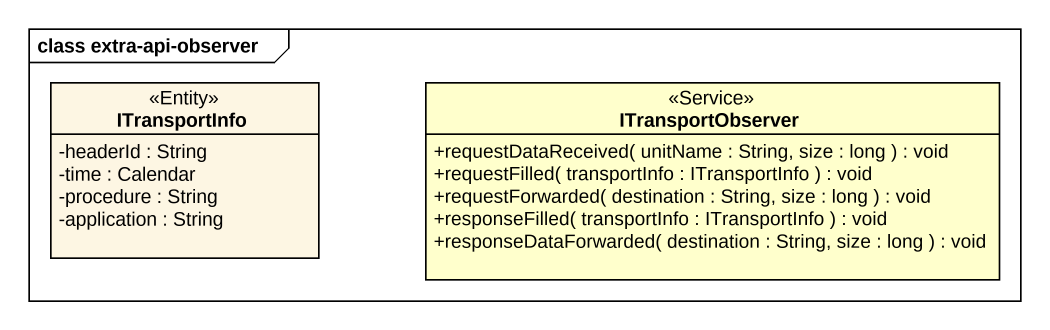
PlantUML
@startuml
mainframe class extra-api-observer
hide circle
hide empty members
skinparam classAttributeIconSize 0
class ITransportInfo <<Entity>> {
  -headerId : String
  -time : Calendar
  -procedure : String
  -application : String
}
class ITransportObserver <<Service>> #FFFFCC {
  +requestDataReceived( unitName : String, size : long ) : void
  +requestFilled( transportInfo : ITransportInfo ) : void
  +requestForwarded( destination : String, size : long ) : void
  +responseFilled( transportInfo : ITransportInfo ) : void
  +responseDataForwarded( destination : String, size : long ) : void
}
@enduml
